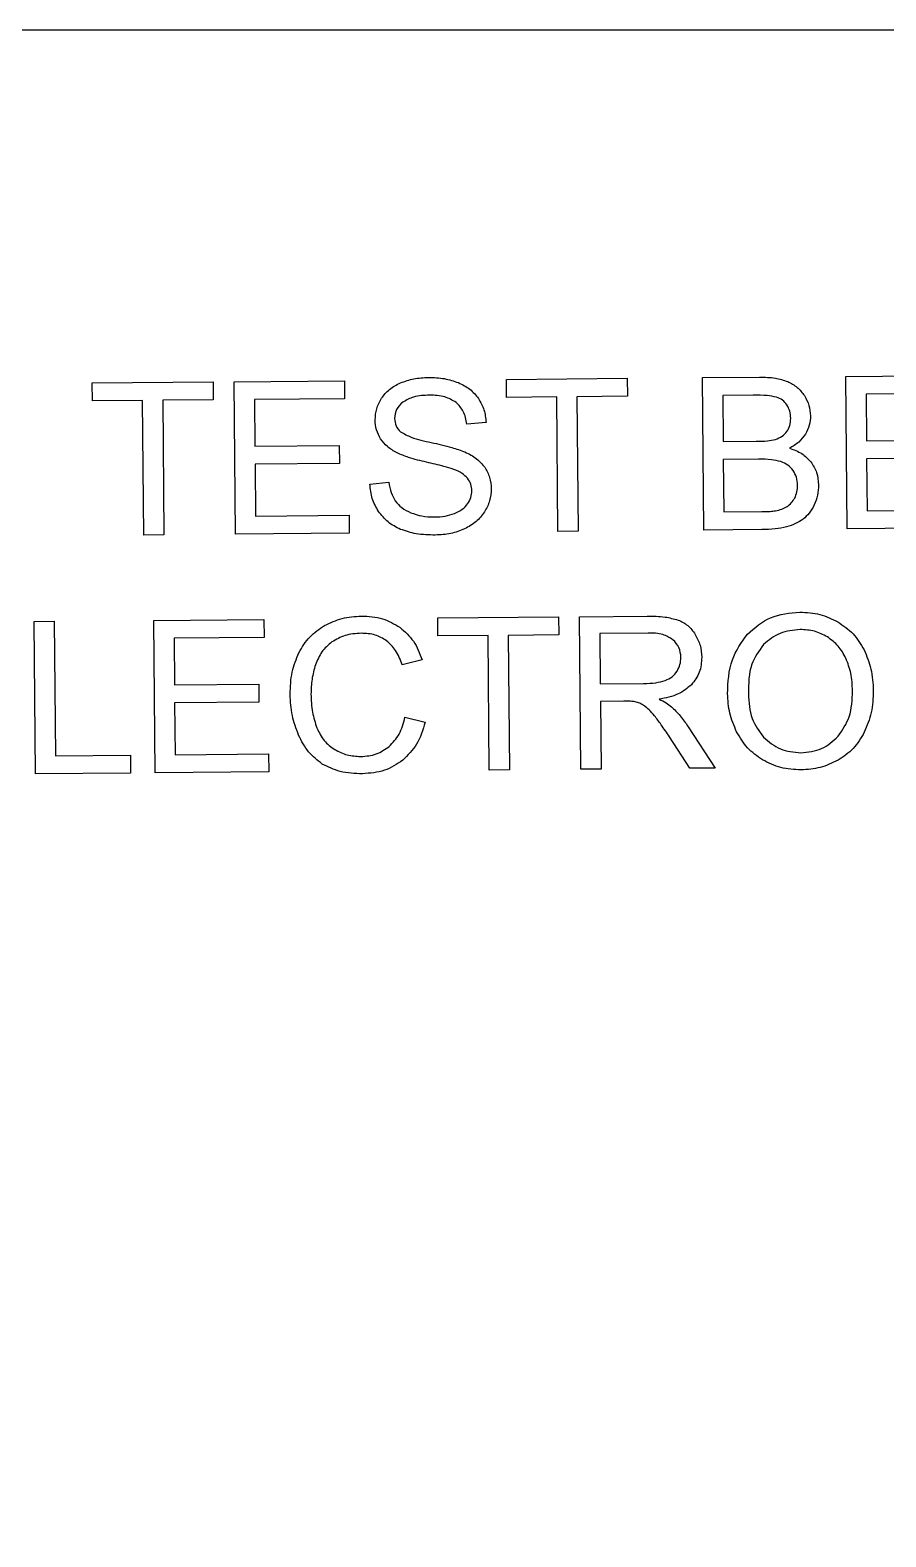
# Model space of a CAD drawing. Header units: millimetres. Extents: x -15 to 165, y 0 to 100.
# Drawn here: x 108.09 to 136.16, y 50.6 to 100 of the extents above; entities that cross this region are included whole.
import ezdxf

# ---------------------------------------------------------------- set-up
doc = ezdxf.new("R2010")
doc.units = ezdxf.units.MM
doc.layers.get('0').update_dxf_attribs({"linetype": 'CONTINUOUS'})

msp = doc.modelspace()

# ---------------------------------------------------------------- linework, layer by layer
for p, q in [((130.141, 88.606), (132.017, 88.622)), ((130.185, 83.606), (130.141, 88.606)), ((131.807, 88.03), (130.808, 88.022)), ((130.808, 88.022), (130.821, 86.511)), ((123.046, 87.136), (122.412, 87.083)), ((130.821, 86.511), (131.902, 86.52)), ((131.982, 85.931), (130.826, 85.921)), ((130.826, 85.921), (130.841, 84.202)), ((119.233, 85.118), (119.857, 85.178)), ((130.841, 84.202), (132.086, 84.213)), ((132.091, 83.623), (130.185, 83.606)), ((126.109, 80.767), (128.326, 80.786)), ((126.153, 75.767), (126.109, 80.767)), ((128.358, 80.234), (126.776, 80.22)), ((126.776, 80.22), (126.79, 78.566)), ((120.944, 79.351), (120.294, 79.192)), ((126.79, 78.566), (128.212, 78.579)), ((127.563, 78), (126.795, 77.993)), ((126.795, 77.993), (126.814, 75.773)), ((120.384, 77.471), (121.047, 77.309)), ((129.678, 77.159), (130.559, 75.806)), ((129.727, 75.798), (129.056, 76.833)), ((126.814, 75.773), (126.153, 75.767)), ((130.559, 75.806), (129.727, 75.798))]:
    msp.add_line(p, q)
msp.add_lwpolyline([(-13, 0), (163, 0, 0.414214), (165, 2), (165, 98, 0.414214), (163, 100), (-13, 100, 0.414214), (-15, 98), (-15, 3.001, 0.000086), (-15, 2.999), (-15, 2, 0.414214)], format="xyb", close=True)
for points in [[(112.442, 87.863), (112.481, 83.453), (111.819, 83.447), (111.781, 87.857), (110.133, 87.843), (110.128, 88.433), (114.091, 88.467), (114.096, 87.877)], [(118.553, 84.095), (118.558, 83.505), (114.827, 83.473), (114.784, 88.473), (118.399, 88.504), (118.404, 87.914), (115.45, 87.889), (115.464, 86.357), (118.23, 86.381), (118.235, 85.795), (115.469, 85.771), (115.484, 84.069)], [(126.026, 87.98), (126.065, 83.57), (125.403, 83.565), (125.365, 87.975), (123.718, 87.96), (123.712, 88.55), (127.675, 88.585), (127.681, 87.995)], [(138.61, 84.269), (138.615, 83.679), (134.884, 83.647), (134.841, 88.647), (138.456, 88.678), (138.461, 88.088), (135.508, 88.062), (135.521, 86.531), (138.287, 86.555), (138.292, 85.968), (135.526, 85.944), (135.541, 84.243)], [(111.38, 76.229), (111.385, 75.639), (108.261, 75.612), (108.218, 80.612), (108.88, 80.618), (108.918, 76.208)], [(115.913, 76.269), (115.918, 75.679), (112.187, 75.646), (112.143, 80.646), (115.759, 80.678), (115.764, 80.088), (112.81, 80.062), (112.823, 78.531), (115.589, 78.555), (115.594, 77.968), (112.828, 77.944), (112.843, 76.242)], [(123.772, 80.157), (123.81, 75.747), (123.148, 75.741), (123.11, 80.151), (121.463, 80.137), (121.457, 80.727), (125.42, 80.761), (125.426, 80.171)]]:
    msp.add_lwpolyline(points, close=True)
for points, knots in [([(119.615, 87.93), (119.696, 88.035), (119.864, 88.251), (120.11, 88.372), (120.238, 88.435)], [0, 0, 0, 0, 0.03920007, 0.08116622, 0.08116622, 0.08116622, 0.08116622]), ([(120.238, 88.435), (120.381, 88.486), (120.678, 88.591), (120.992, 88.606), (121.154, 88.613)], [0, 0, 0, 0, 0.0454094, 0.09377253, 0.09377253, 0.09377253, 0.09377253]), ([(121.154, 88.613), (121.33, 88.609), (121.666, 88.601), (121.984, 88.494), (122.136, 88.443)], [0, 0, 0, 0, 0.0525021, 0.100178, 0.100178, 0.100178, 0.100178]), ([(122.136, 88.443), (122.269, 88.379), (122.527, 88.254), (122.706, 88.03), (122.794, 87.922)], [0, 0, 0, 0, 0.04359286, 0.08488051, 0.08488051, 0.08488051, 0.08488051]), ([(132.017, 88.622), (132.191, 88.621), (132.505, 88.618), (132.804, 88.521), (132.937, 88.478)], [0, 0, 0, 0, 0.05176735, 0.09363255, 0.09363255, 0.09363255, 0.09363255]), ([(132.937, 88.478), (133.047, 88.422), (133.265, 88.31), (133.411, 88.114), (133.484, 88.016)], [0, 0, 0, 0, 0.03638796, 0.07243862, 0.07243862, 0.07243862, 0.07243862]), ([(121.186, 88.03), (121.009, 88.026), (120.698, 88.019), (120.429, 87.868), (120.313, 87.803)], [0, 0, 0, 0, 0.05217484, 0.09141093, 0.09141093, 0.09141093, 0.09141093]), ([(122.06, 87.796), (121.94, 87.865), (121.672, 88.021), (121.359, 88.027), (121.186, 88.03)], [0, 0, 0, 0, 0.04080126, 0.09176786, 0.09176786, 0.09176786, 0.09176786]), ([(132.568, 87.967), (132.468, 87.986), (132.217, 88.035), (131.961, 88.032), (131.807, 88.03)], [0, 0, 0, 0, 0.0305523, 0.07654405, 0.07654405, 0.07654405, 0.07654405]), ([(132.912, 87.711), (132.867, 87.769), (132.776, 87.886), (132.638, 87.94), (132.568, 87.967)], [0, 0, 0, 0, 0.0215485, 0.04355141, 0.04355141, 0.04355141, 0.04355141]), ([(133.484, 88.016), (133.542, 87.911), (133.656, 87.706), (133.676, 87.472), (133.686, 87.358)], [0, 0, 0, 0, 0.03546686, 0.06954416, 0.06954416, 0.06954416, 0.06954416]), ([(119.406, 87.22), (119.414, 87.345), (119.431, 87.597), (119.553, 87.818), (119.615, 87.93)], [0, 0, 0, 0, 0.03701357, 0.07477419, 0.07477419, 0.07477419, 0.07477419]), ([(120.313, 87.803), (120.234, 87.727), (120.081, 87.581), (120.055, 87.371), (120.043, 87.27)], [0, 0, 0, 0, 0.03181933, 0.06140393, 0.06140393, 0.06140393, 0.06140393]), ([(122.412, 87.083), (122.387, 87.228), (122.34, 87.501), (122.149, 87.702), (122.06, 87.796)], [0, 0, 0, 0, 0.0430942, 0.08115512, 0.08115512, 0.08115512, 0.08115512]), ([(122.794, 87.922), (122.862, 87.801), (123.001, 87.557), (123.031, 87.278), (123.046, 87.136)], [0, 0, 0, 0, 0.04103947, 0.08331668, 0.08331668, 0.08331668, 0.08331668]), ([(133.035, 87.274), (133.03, 87.353), (133.02, 87.508), (132.947, 87.644), (132.912, 87.711)], [0, 0, 0, 0, 0.02359495, 0.04589256, 0.04589256, 0.04589256, 0.04589256]), ([(119.587, 86.599), (119.535, 86.695), (119.429, 86.889), (119.414, 87.109), (119.406, 87.22)], [0, 0, 0, 0, 0.03227083, 0.06534842, 0.06534842, 0.06534842, 0.06534842]), ([(120.043, 87.27), (120.052, 87.185), (120.069, 87.015), (120.184, 86.89), (120.242, 86.828)], [0, 0, 0, 0, 0.02503296, 0.04960733, 0.04960733, 0.04960733, 0.04960733]), ([(132.911, 86.836), (132.948, 86.9), (133.025, 87.035), (133.031, 87.191), (133.035, 87.274)], [0, 0, 0, 0, 0.02183136, 0.04608804, 0.04608804, 0.04608804, 0.04608804]), ([(133.686, 87.358), (133.679, 87.252), (133.666, 87.038), (133.567, 86.848), (133.517, 86.752)], [0, 0, 0, 0, 0.03142445, 0.0634486, 0.0634486, 0.0634486, 0.0634486]), ([(120.125, 86.138), (120.014, 86.201), (119.805, 86.32), (119.657, 86.51), (119.587, 86.599)], [0, 0, 0, 0, 0.03766043, 0.07144999, 0.07144999, 0.07144999, 0.07144999]), ([(120.242, 86.828), (120.355, 86.766), (120.668, 86.596), (121.019, 86.525), (121.242, 86.481)], [0, 0, 0, 0, 0.0387245, 0.1064414, 0.1064414, 0.1064414, 0.1064414]), ([(121.242, 86.481), (121.471, 86.432), (121.847, 86.351), (122.21, 86.222), (122.352, 86.171)], [0, 0, 0, 0, 0.070116, 0.1152824, 0.1152824, 0.1152824, 0.1152824]), ([(131.902, 86.52), (132.029, 86.521), (132.241, 86.523), (132.449, 86.566), (132.533, 86.584)], [0, 0, 0, 0, 0.03780093, 0.06349546, 0.06349546, 0.06349546, 0.06349546]), ([(132.533, 86.584), (132.61, 86.612), (132.757, 86.665), (132.861, 86.781), (132.911, 86.836)], [0, 0, 0, 0, 0.02427163, 0.04607826, 0.04607826, 0.04607826, 0.04607826]), ([(133.517, 86.752), (133.45, 86.661), (133.31, 86.469), (133.103, 86.352), (132.996, 86.291)], [0, 0, 0, 0, 0.03362704, 0.07033079, 0.07033079, 0.07033079, 0.07033079]), ([(121.093, 85.835), (120.895, 85.88), (120.564, 85.956), (120.251, 86.086), (120.125, 86.138)], [0, 0, 0, 0, 0.0607428, 0.1015933, 0.1015933, 0.1015933, 0.1015933]), ([(122.352, 86.171), (122.486, 86.105), (122.736, 85.98), (122.917, 85.767), (123.001, 85.667)], [0, 0, 0, 0, 0.04427115, 0.08296658, 0.08296658, 0.08296658, 0.08296658]), ([(132.996, 86.291), (133.137, 86.242), (133.407, 86.15), (133.603, 85.942), (133.697, 85.843)], [0, 0, 0, 0, 0.04396719, 0.08430439, 0.08430439, 0.08430439, 0.08430439]), ([(121.985, 85.599), (121.877, 85.632), (121.583, 85.724), (121.283, 85.792), (121.093, 85.835)], [0, 0, 0, 0, 0.03383313, 0.09232671, 0.09232671, 0.09232671, 0.09232671]), ([(122.438, 85.308), (122.38, 85.365), (122.25, 85.493), (122.079, 85.561), (121.985, 85.599)], [0, 0, 0, 0, 0.02424563, 0.05431314, 0.05431314, 0.05431314, 0.05431314]), ([(123.001, 85.667), (123.062, 85.56), (123.188, 85.34), (123.206, 85.087), (123.215, 84.958)], [0, 0, 0, 0, 0.03669398, 0.07494991, 0.07494991, 0.07494991, 0.07494991]), ([(132.715, 85.854), (132.612, 85.877), (132.371, 85.931), (132.124, 85.931), (131.982, 85.931)], [0, 0, 0, 0, 0.03162167, 0.07383724, 0.07383724, 0.07383724, 0.07383724]), ([(133.114, 85.567), (133.061, 85.631), (132.952, 85.76), (132.795, 85.822), (132.715, 85.854)], [0, 0, 0, 0, 0.02451114, 0.04986891, 0.04986891, 0.04986891, 0.04986891]), ([(133.262, 85.082), (133.256, 85.171), (133.244, 85.345), (133.157, 85.494), (133.114, 85.567)], [0, 0, 0, 0, 0.02637822, 0.05128262, 0.05128262, 0.05128262, 0.05128262]), ([(133.697, 85.843), (133.769, 85.731), (133.917, 85.501), (133.937, 85.228), (133.947, 85.088)], [0, 0, 0, 0, 0.03945435, 0.08066489, 0.08066489, 0.08066489, 0.08066489]), ([(119.515, 84.221), (119.438, 84.359), (119.28, 84.637), (119.249, 84.956), (119.233, 85.118)], [0, 0, 0, 0, 0.04678256, 0.09491366, 0.09491366, 0.09491366, 0.09491366]), ([(119.857, 85.178), (119.875, 85.062), (119.91, 84.844), (120.018, 84.653), (120.068, 84.564)], [0, 0, 0, 0, 0.03493645, 0.0653876, 0.0653876, 0.0653876, 0.0653876]), ([(122.578, 84.898), (122.572, 84.973), (122.56, 85.122), (122.478, 85.246), (122.438, 85.308)], [0, 0, 0, 0, 0.02230359, 0.04393365, 0.04393365, 0.04393365, 0.04393365]), ([(133.167, 84.66), (133.195, 84.725), (133.254, 84.86), (133.259, 85.006), (133.262, 85.082)], [0, 0, 0, 0, 0.02100733, 0.04361062, 0.04361062, 0.04361062, 0.04361062]), ([(133.947, 85.088), (133.943, 84.974), (133.933, 84.747), (133.847, 84.538), (133.805, 84.434)], [0, 0, 0, 0, 0.03409567, 0.06742833, 0.06742833, 0.06742833, 0.06742833]), ([(120.068, 84.564), (120.134, 84.487), (120.274, 84.322), (120.47, 84.229), (120.575, 84.179)], [0, 0, 0, 0, 0.03000496, 0.06423444, 0.06423444, 0.06423444, 0.06423444]), ([(122.44, 84.468), (122.48, 84.535), (122.561, 84.667), (122.572, 84.822), (122.578, 84.898)], [0, 0, 0, 0, 0.02309139, 0.04566746, 0.04566746, 0.04566746, 0.04566746]), ([(123.215, 84.958), (123.206, 84.826), (123.188, 84.558), (123.059, 84.323), (122.993, 84.204)], [0, 0, 0, 0, 0.03917216, 0.07945142, 0.07945142, 0.07945142, 0.07945142]), ([(132.917, 84.38), (132.966, 84.417), (133.068, 84.494), (133.133, 84.603), (133.167, 84.66)], [0, 0, 0, 0, 0.0182482, 0.03786998, 0.03786998, 0.03786998, 0.03786998]), ([(120.24, 83.633), (120.096, 83.705), (119.81, 83.847), (119.613, 84.098), (119.515, 84.221)], [0, 0, 0, 0, 0.04783967, 0.09442892, 0.09442892, 0.09442892, 0.09442892]), ([(120.575, 84.179), (120.695, 84.137), (120.943, 84.05), (121.207, 84.042), (121.344, 84.038)], [0, 0, 0, 0, 0.03790762, 0.07857869, 0.07857869, 0.07857869, 0.07857869]), ([(121.344, 84.038), (121.463, 84.042), (121.691, 84.051), (121.908, 84.122), (122.011, 84.156)], [0, 0, 0, 0, 0.03575209, 0.06808115, 0.06808115, 0.06808115, 0.06808115]), ([(122.011, 84.156), (122.099, 84.195), (122.265, 84.269), (122.384, 84.405), (122.44, 84.468)], [0, 0, 0, 0, 0.02858654, 0.05360902, 0.05360902, 0.05360902, 0.05360902]), ([(122.993, 84.204), (122.907, 84.091), (122.731, 83.859), (122.474, 83.72), (122.341, 83.649)], [0, 0, 0, 0, 0.04194783, 0.08648775, 0.08648775, 0.08648775, 0.08648775]), ([(132.086, 84.213), (132.177, 84.213), (132.328, 84.214), (132.477, 84.233), (132.536, 84.24)], [0, 0, 0, 0, 0.0272921, 0.04511775, 0.04511775, 0.04511775, 0.04511775]), ([(132.536, 84.24), (132.607, 84.256), (132.74, 84.285), (132.861, 84.35), (132.917, 84.38)], [0, 0, 0, 0, 0.02167333, 0.0407429, 0.0407429, 0.0407429, 0.0407429]), ([(133.805, 84.434), (133.755, 84.34), (133.662, 84.163), (133.513, 84.029), (133.442, 83.965)], [0, 0, 0, 0, 0.03145764, 0.05967528, 0.05967528, 0.05967528, 0.05967528]), ([(121.379, 83.445), (121.169, 83.448), (120.78, 83.455), (120.41, 83.576), (120.24, 83.633)], [0, 0, 0, 0, 0.062568, 0.1160402, 0.1160402, 0.1160402, 0.1160402]), ([(122.341, 83.649), (122.192, 83.591), (121.883, 83.47), (121.551, 83.453), (121.379, 83.445)], [0, 0, 0, 0, 0.04780806, 0.09890518, 0.09890518, 0.09890518, 0.09890518]), ([(132.897, 83.713), (132.775, 83.688), (132.51, 83.632), (132.238, 83.626), (132.091, 83.623)], [0, 0, 0, 0, 0.03715394, 0.08124367, 0.08124367, 0.08124367, 0.08124367]), ([(133.442, 83.965), (133.362, 83.913), (133.194, 83.801), (132.999, 83.744), (132.897, 83.713)], [0, 0, 0, 0, 0.02848745, 0.06035993, 0.06035993, 0.06035993, 0.06035993]), ([(117.747, 80.478), (117.936, 80.568), (118.319, 80.75), (118.742, 80.777), (118.957, 80.791)], [0, 0, 0, 0, 0.0621245, 0.1259673, 0.1259673, 0.1259673, 0.1259673]), ([(118.957, 80.791), (119.193, 80.78), (119.646, 80.759), (120.036, 80.529), (120.222, 80.419)], [0, 0, 0, 0, 0.0697227, 0.1336321, 0.1336321, 0.1336321, 0.1336321]), ([(128.326, 80.786), (128.524, 80.787), (128.869, 80.787), (129.202, 80.698), (129.344, 80.66)], [0, 0, 0, 0, 0.0589299, 0.1029096, 0.1029096, 0.1029096, 0.1029096]), ([(129.344, 80.66), (129.455, 80.607), (129.682, 80.498), (129.829, 80.294), (129.904, 80.19)], [0, 0, 0, 0, 0.03641857, 0.07421431, 0.07421431, 0.07421431, 0.07421431]), ([(131.616, 80.199), (131.857, 80.407), (132.352, 80.832), (133.002, 80.889), (133.336, 80.918)], [0, 0, 0, 0, 0.0930212, 0.1906316, 0.1906316, 0.1906316, 0.1906316]), ([(133.336, 80.918), (133.559, 80.908), (133.998, 80.886), (134.393, 80.693), (134.587, 80.598)], [0, 0, 0, 0, 0.066343, 0.1303517, 0.1303517, 0.1303517, 0.1303517]), ([(134.587, 80.598), (134.762, 80.478), (135.115, 80.237), (135.333, 79.868), (135.442, 79.683)], [0, 0, 0, 0, 0.0629938, 0.1266465, 0.1266465, 0.1266465, 0.1266465]), ([(116.905, 79.587), (117.013, 79.77), (117.225, 80.131), (117.574, 80.363), (117.747, 80.478)], [0, 0, 0, 0, 0.0626445, 0.1239697, 0.1239697, 0.1239697, 0.1239697]), ([(118.948, 80.224), (118.768, 80.214), (118.424, 80.194), (118.128, 80.021), (117.987, 79.94)], [0, 0, 0, 0, 0.0533563, 0.1014874, 0.1014874, 0.1014874, 0.1014874]), ([(119.782, 79.982), (119.66, 80.054), (119.403, 80.205), (119.105, 80.218), (118.948, 80.224)], [0, 0, 0, 0, 0.04175472, 0.08804826, 0.08804826, 0.08804826, 0.08804826]), ([(120.222, 80.419), (120.382, 80.277), (120.712, 79.982), (120.865, 79.566), (120.944, 79.351)], [0, 0, 0, 0, 0.0632123, 0.1307163, 0.1307163, 0.1307163, 0.1307163]), ([(129.174, 80.013), (129.065, 80.078), (128.816, 80.228), (128.524, 80.232), (128.358, 80.234)], [0, 0, 0, 0, 0.03737221, 0.08584294, 0.08584294, 0.08584294, 0.08584294]), ([(129.904, 80.19), (129.965, 80.073), (130.09, 79.837), (130.109, 79.572), (130.118, 79.438)], [0, 0, 0, 0, 0.03914192, 0.07896115, 0.07896115, 0.07896115, 0.07896115]), ([(130.964, 78.244), (130.98, 78.627), (131.01, 79.344), (131.424, 79.928), (131.616, 80.199)], [0, 0, 0, 0, 0.1122252, 0.2100021, 0.2100021, 0.2100021, 0.2100021]), ([(133.344, 80.349), (133.118, 80.327), (132.667, 80.283), (132.315, 79.998), (132.139, 79.856)], [0, 0, 0, 0, 0.0664606, 0.1327636, 0.1327636, 0.1327636, 0.1327636]), ([(134.238, 80.106), (134.1, 80.178), (133.819, 80.324), (133.504, 80.34), (133.344, 80.349)], [0, 0, 0, 0, 0.04616569, 0.09360525, 0.09360525, 0.09360525, 0.09360525]), ([(134.848, 79.405), (134.771, 79.547), (134.62, 79.826), (134.364, 80.014), (134.238, 80.106)], [0, 0, 0, 0, 0.04773948, 0.09392689, 0.09392689, 0.09392689, 0.09392689]), ([(116.619, 78.222), (116.627, 78.47), (116.642, 78.942), (116.82, 79.379), (116.905, 79.587)], [0, 0, 0, 0, 0.0734953, 0.1404845, 0.1404845, 0.1404845, 0.1404845]), ([(117.987, 79.94), (117.868, 79.838), (117.629, 79.633), (117.51, 79.341), (117.449, 79.193)], [0, 0, 0, 0, 0.04618577, 0.09318603, 0.09318603, 0.09318603, 0.09318603]), ([(120.294, 79.192), (120.234, 79.357), (120.122, 79.66), (119.889, 79.881), (119.782, 79.982)], [0, 0, 0, 0, 0.0517467, 0.09527449, 0.09527449, 0.09527449, 0.09527449]), ([(129.436, 79.432), (129.425, 79.544), (129.402, 79.767), (129.25, 79.931), (129.174, 80.013)], [0, 0, 0, 0, 0.03295065, 0.06534371, 0.06534371, 0.06534371, 0.06534371]), ([(132.139, 79.856), (131.994, 79.647), (131.659, 79.165), (131.651, 78.575), (131.647, 78.24)], [0, 0, 0, 0, 0.0747841, 0.1723435, 0.1723435, 0.1723435, 0.1723435]), ([(135.442, 79.683), (135.529, 79.476), (135.709, 79.048), (135.733, 78.584), (135.745, 78.344)], [0, 0, 0, 0, 0.06682, 0.1382621, 0.1382621, 0.1382621, 0.1382621]), ([(117.449, 79.193), (117.405, 79.036), (117.316, 78.722), (117.306, 78.395), (117.301, 78.232)], [0, 0, 0, 0, 0.04872221, 0.09760947, 0.09760947, 0.09760947, 0.09760947]), ([(129.307, 78.982), (129.345, 79.053), (129.421, 79.193), (129.431, 79.352), (129.436, 79.432)], [0, 0, 0, 0, 0.02372838, 0.04728461, 0.04728461, 0.04728461, 0.04728461]), ([(130.118, 79.438), (130.106, 79.268), (130.083, 78.935), (129.881, 78.669), (129.782, 78.538)], [0, 0, 0, 0, 0.04977861, 0.09796258, 0.09796258, 0.09796258, 0.09796258]), ([(135.063, 78.341), (135.055, 78.534), (135.039, 78.9), (134.909, 79.243), (134.848, 79.405)], [0, 0, 0, 0, 0.0574031, 0.1091817, 0.1091817, 0.1091817, 0.1091817]), ([(128.212, 78.579), (128.348, 78.581), (128.589, 78.586), (128.82, 78.65), (128.921, 78.679)], [0, 0, 0, 0, 0.0404842, 0.07180995, 0.07180995, 0.07180995, 0.07180995]), ([(128.921, 78.679), (129, 78.714), (129.154, 78.783), (129.257, 78.917), (129.307, 78.982)], [0, 0, 0, 0, 0.02560021, 0.04979921, 0.04979921, 0.04979921, 0.04979921]), ([(116.895, 76.884), (116.816, 77.097), (116.656, 77.529), (116.631, 77.989), (116.619, 78.222)], [0, 0, 0, 0, 0.0676851, 0.1373207, 0.1373207, 0.1373207, 0.1373207]), ([(117.301, 78.232), (117.308, 78.031), (117.323, 77.651), (117.441, 77.29), (117.496, 77.12)], [0, 0, 0, 0, 0.0599094, 0.1133869, 0.1133869, 0.1133869, 0.1133869]), ([(129.782, 78.538), (129.642, 78.425), (129.332, 78.174), (128.938, 78.103), (128.722, 78.065)], [0, 0, 0, 0, 0.0530229, 0.1177569, 0.1177569, 0.1177569, 0.1177569]), ([(128.722, 78.065), (128.801, 78.026), (128.943, 77.958), (129.068, 77.862), (129.123, 77.819)], [0, 0, 0, 0, 0.02628717, 0.04714457, 0.04714457, 0.04714457, 0.04714457]), ([(131.262, 76.999), (131.176, 77.197), (131.006, 77.596), (130.978, 78.028), (130.964, 78.244)], [0, 0, 0, 0, 0.0643999, 0.1289187, 0.1289187, 0.1289187, 0.1289187]), ([(131.647, 78.24), (131.663, 77.962), (131.695, 77.439), (132.002, 77.017), (132.145, 76.82)], [0, 0, 0, 0, 0.0816982, 0.1532792, 0.1532792, 0.1532792, 0.1532792]), ([(134.594, 76.847), (134.732, 77.053), (135.035, 77.503), (135.053, 78.047), (135.063, 78.341)], [0, 0, 0, 0, 0.0731117, 0.1594804, 0.1594804, 0.1594804, 0.1594804]), ([(135.745, 78.344), (135.736, 78.1), (135.719, 77.628), (135.538, 77.192), (135.45, 76.98)], [0, 0, 0, 0, 0.0724574, 0.1405048, 0.1405048, 0.1405048, 0.1405048]), ([(127.931, 77.979), (127.882, 77.986), (127.759, 78.002), (127.636, 78.001), (127.563, 78)], [0, 0, 0, 0, 0.01494398, 0.03695048, 0.03695048, 0.03695048, 0.03695048]), ([(128.234, 77.849), (128.185, 77.878), (128.089, 77.934), (127.983, 77.964), (127.931, 77.979)], [0, 0, 0, 0, 0.01701584, 0.03310063, 0.03310063, 0.03310063, 0.03310063]), ([(128.573, 77.518), (128.516, 77.588), (128.415, 77.711), (128.289, 77.807), (128.234, 77.849)], [0, 0, 0, 0, 0.02697884, 0.04753579, 0.04753579, 0.04753579, 0.04753579]), ([(129.123, 77.819), (129.221, 77.723), (129.427, 77.521), (129.591, 77.283), (129.678, 77.159)], [0, 0, 0, 0, 0.04113666, 0.08641676, 0.08641676, 0.08641676, 0.08641676]), ([(117.496, 77.12), (117.566, 76.973), (117.702, 76.688), (117.957, 76.503), (118.081, 76.414)], [0, 0, 0, 0, 0.04787212, 0.09296333, 0.09296333, 0.09296333, 0.09296333]), ([(119.87, 76.514), (119.989, 76.642), (120.243, 76.915), (120.335, 77.277), (120.384, 77.471)], [0, 0, 0, 0, 0.0512823, 0.1100782, 0.1100782, 0.1100782, 0.1100782]), ([(121.047, 77.309), (120.971, 77.057), (120.828, 76.579), (120.476, 76.226), (120.309, 76.06)], [0, 0, 0, 0, 0.0775139, 0.1471337, 0.1471337, 0.1471337, 0.1471337]), ([(129.056, 76.833), (128.969, 76.966), (128.815, 77.199), (128.646, 77.422), (128.573, 77.518)], [0, 0, 0, 0, 0.0477231, 0.08384452, 0.08384452, 0.08384452, 0.08384452]), ([(117.674, 75.938), (117.513, 76.061), (117.18, 76.317), (116.992, 76.691), (116.895, 76.884)], [0, 0, 0, 0, 0.060098, 0.1240096, 0.1240096, 0.1240096, 0.1240096]), ([(132.112, 76.075), (131.937, 76.198), (131.586, 76.443), (131.37, 76.813), (131.262, 76.999)], [0, 0, 0, 0, 0.0633533, 0.126897, 0.126897, 0.126897, 0.126897]), ([(132.145, 76.82), (132.319, 76.67), (132.672, 76.367), (133.135, 76.33), (133.369, 76.311)], [0, 0, 0, 0, 0.0672524, 0.1356471, 0.1356471, 0.1356471, 0.1356471]), ([(133.369, 76.311), (133.605, 76.334), (134.073, 76.379), (134.421, 76.692), (134.594, 76.847)], [0, 0, 0, 0, 0.0693394, 0.1368848, 0.1368848, 0.1368848, 0.1368848]), ([(135.45, 76.98), (135.34, 76.792), (135.123, 76.421), (134.765, 76.182), (134.588, 76.064)], [0, 0, 0, 0, 0.064474, 0.1272755, 0.1272755, 0.1272755, 0.1272755]), ([(118.081, 76.414), (118.215, 76.346), (118.483, 76.211), (118.782, 76.194), (118.932, 76.186)], [0, 0, 0, 0, 0.04449309, 0.08896638, 0.08896638, 0.08896638, 0.08896638]), ([(118.932, 76.186), (119.108, 76.199), (119.451, 76.225), (119.733, 76.42), (119.87, 76.514)], [0, 0, 0, 0, 0.0519521, 0.1010471, 0.1010471, 0.1010471, 0.1010471]), ([(118.991, 75.62), (118.742, 75.627), (118.279, 75.64), (117.865, 75.844), (117.674, 75.938)], [0, 0, 0, 0, 0.0737467, 0.1369596, 0.1369596, 0.1369596, 0.1369596]), ([(120.309, 76.06), (120.116, 75.933), (119.716, 75.671), (119.238, 75.638), (118.991, 75.62)], [0, 0, 0, 0, 0.0681102, 0.1409923, 0.1409923, 0.1409923, 0.1409923]), ([(133.377, 75.745), (133.15, 75.756), (132.705, 75.777), (132.307, 75.977), (132.112, 76.075)], [0, 0, 0, 0, 0.0673903, 0.1320138, 0.1320138, 0.1320138, 0.1320138]), ([(134.588, 76.064), (134.397, 75.972), (134.014, 75.788), (133.59, 75.759), (133.377, 75.745)], [0, 0, 0, 0, 0.0629066, 0.1263038, 0.1263038, 0.1263038, 0.1263038])]:
    msp.add_open_spline(points, degree=3, knots=knots)

doc.saveas('drawing.dxf')
